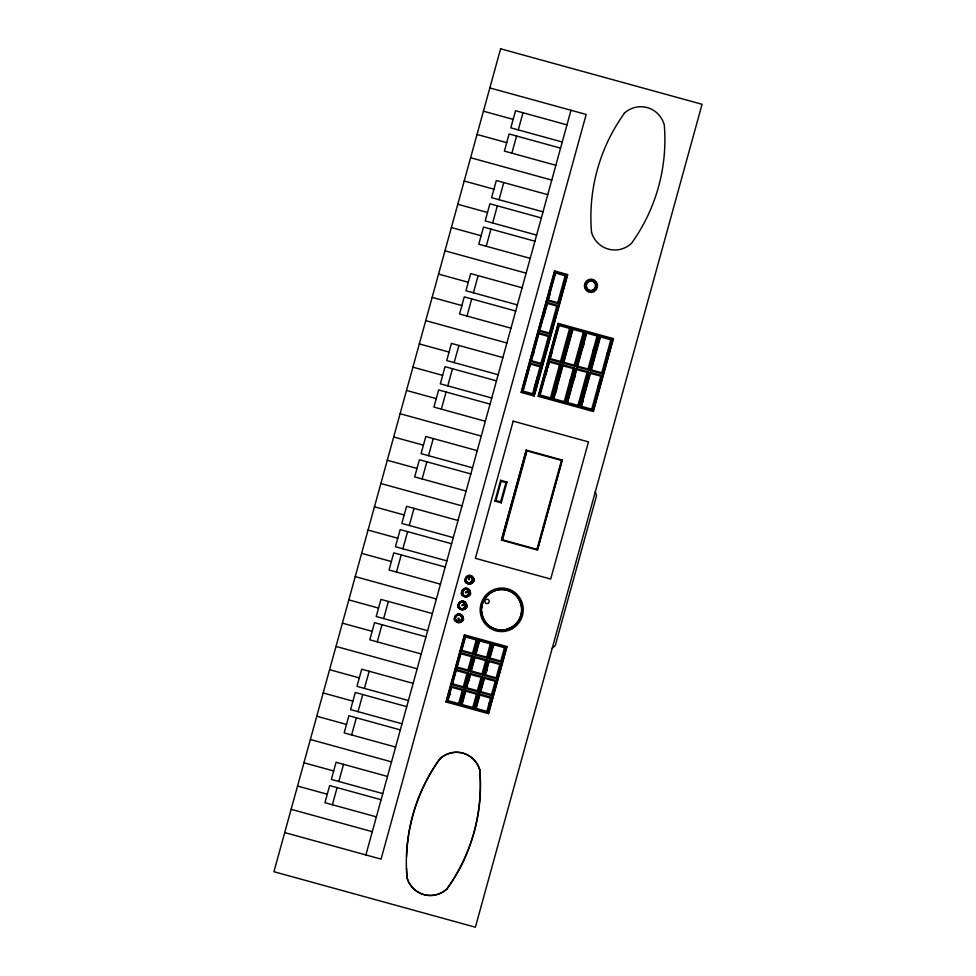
<?xml version="1.0" encoding="UTF-8"?>
<svg xmlns="http://www.w3.org/2000/svg" width="976" height="976" viewBox="0 0 976 976"><rect width="100%" height="100%" fill="white"/><g stroke="black" fill="none" stroke-linecap="round" stroke-linejoin="round"><path stroke-width="1.46" d="M458.915 614.014C442.482 624.42 475.141 624.567 458.915 614.014L458.818 614.856C454.548 614.099 453.681 621.163 457.964 621.627A3.44 3.392 -74.6 0 0 462.148 619.211C464.198 616.381 456.805 614.002 459.781 615.002A3.44 3.392 -74.6 0 1 462.148 619.211L460.452 621.273L457.964 621.627M462.453 601.155C446.02 611.562 478.691 611.72 462.453 601.155L462.368 601.997C458.183 601.423 457.158 608.158 461.502 608.768A3.44 3.392 -74.6 0 0 465.784 605.022A3.44 3.392 -74.6 0 0 460.745 602.473M466.003 588.296C449.558 598.703 482.229 598.861 466.003 588.296L465.906 589.138C461.636 588.394 460.757 595.445 465.04 595.909A3.44 3.392 -74.6 0 0 469.358 592.615A3.44 3.392 -74.6 0 0 465.113 589.272A3.44 3.392 -74.6 0 0 462.99 594.299M469.541 575.45C466.833 575.986 463.173 581.708 468.578 583.05A3.44 3.392 -74.6 0 0 472.774 580.635L472.372 578.012L469.981 576.304L469.102 576.182L469.505 579.561L468.626 579.671L468.443 575.584C486.841 581.525 455.206 589.907 468.443 575.584M464.893 588.443L462.941 590.846L462.258 594.726M459.928 622.468L458.879 618.137L458 618.247L458.403 621.627C462.234 621.797 463.088 615.758 459.354 614.88M462.892 602.021C468.029 602.558 464.356 610.085 463.649 608.316C467.528 606.303 464.064 600.02 460.318 602.351M465.906 596.885C464.832 595.116 469.615 595.482 468.919 592.493C469.468 590.59 466.186 588.723 465.906 589.138C471.957 589.358 468.041 597.873 465.04 595.909M469.981 576.304L470.408 576.426A3.44 3.392 -74.6 0 1 472.774 580.635L469.907 582.94L471.994 581.354L472.36 578.744L471.493 577.194L472.53 576.718M457.732 622.456L457.878 621.602M461.27 609.597L461.075 608.658L462.295 608.865L462.368 609.744M464.82 596.739L464.954 595.885M468.358 583.88L468.492 583.026M332.389 804.749L337.11 787.608M338.794 781.483L343.515 764.33M351.616 734.94L356.338 717.787M358.033 711.663L362.755 694.522M364.438 688.397L369.16 671.256M377.261 641.854L381.982 624.713M383.666 618.577L388.387 601.436M396.488 572.046L401.209 554.893M402.893 548.768L407.614 531.627M409.31 525.503L414.031 508.35M422.132 478.96L426.854 461.819M428.537 455.682L433.259 438.541M441.359 409.139L446.081 391.998M447.764 385.874L452.486 368.733M454.169 362.608L458.903 345.455M466.992 316.065L471.713 298.912M473.409 292.788L478.13 275.647M486.219 246.245L490.952 229.104M492.636 222.979L497.357 205.838M499.041 199.702L503.762 182.561M511.863 153.171L516.585 136.018M518.268 129.893L523.002 112.752M365.878 854.952L570.997 110.276M521.355 392.474L554.807 271.023M522.184 391.779L530.078 363.133L541.57 366.293L533.677 394.938L522.184 391.779L523.087 391.108L530.505 364.17L530.078 363.133M530.541 361.413L538.435 332.767L549.939 335.927L542.046 364.585L530.541 361.413L531.456 360.742L538.874 333.804L538.435 332.767M538.911 331.047L546.804 302.401L558.296 305.573L550.403 334.219L538.911 331.047L539.813 330.376L547.231 303.438L546.804 302.401M547.268 300.681L555.161 272.036L566.666 275.208L558.772 303.853L547.268 300.681L548.183 300.01L555.6 273.085L555.161 272.036M522.441 391.852L530.334 363.194M530.798 361.486L538.691 332.84M539.167 331.12L547.06 302.475M547.524 300.754L555.417 272.109M533.189 355.118L534.36 350.86M543.9 316.248L545.072 311.991M545.852 309.16L547.024 304.902M548.744 298.644L549.915 294.386M494.917 501.091L500.639 480.29L506.983 482.034L501.261 502.847L494.917 501.091L495.832 500.493L500.688 501.835L501.261 502.847M495.918 500.517L501.127 481.278L500.639 480.29M500.603 501.81L505.983 482.62L501.127 481.278M446.215 702.012L464.71 634.9M447.045 701.317L451.193 686.262L463.881 689.751L459.733 704.818L447.045 701.317L447.947 700.646L451.632 687.299L451.193 686.262M451.668 684.542L455.816 669.475L468.492 672.976L464.344 688.031L451.668 684.542L452.571 683.871L456.256 670.524L455.816 669.475M456.28 667.767L460.44 652.7L473.116 656.201L468.968 671.256L456.28 667.767L457.195 667.096L460.867 653.749L460.44 652.7M460.904 650.992L465.052 635.925L477.74 639.414L473.592 654.481L460.904 650.992L461.819 650.321L465.491 636.962L465.052 635.925M447.301 701.39L451.449 686.323M451.925 684.615L456.073 669.548M456.548 667.84L460.696 652.773M461.16 651.053L465.32 635.998M449.228 696.693L450.326 692.692M534.372 388.106L535.543 383.861M536.324 381.018L537.495 376.773M534.031 395.963L567.483 274.512M534.689 394.572L567.739 274.585L554.551 270.95L521.099 392.401L534.287 396.036M538.374 396.354L558.443 323.495M539.191 395.658L548.756 360.949L561.066 364.341L551.513 399.05L539.191 395.658L540.106 394.987L549.195 361.986L548.756 360.949M549.232 359.229L558.797 324.52L571.106 327.912L561.542 362.621L549.232 359.229L550.135 358.558L559.224 325.557L558.797 324.52M539.447 395.731L549.012 361.022M549.488 359.302L559.053 324.581M545.804 374.955L546.999 370.648M547.78 367.781L548.976 363.475M550.708 357.167L551.891 352.873M501.554 540.155L526.357 450.143M502.518 539.826L527.003 450.924M461.16 705.209L465.308 690.142L477.996 693.643L473.848 708.698L461.16 705.209L462.075 704.538L465.747 691.191L465.308 690.142M465.784 688.434L469.932 673.367L482.62 676.856L478.46 691.923L465.784 688.434L466.687 687.763L470.371 674.416L469.932 673.367M470.408 671.659L474.556 656.592L487.231 660.081L483.083 675.148L470.408 671.659L471.31 670.976L474.995 657.629L474.556 656.592M475.019 654.872L479.167 639.817L491.855 643.306L487.707 658.373L475.019 654.872L475.934 654.201L479.606 640.854L479.167 639.817M461.416 705.282L465.564 690.215M466.04 688.507L469.81 674.806M470.664 671.72L474.812 656.665M475.288 654.945L479.436 639.89M468.7 681.126L469.81 677.124M552.941 399.452L562.505 364.731L574.815 368.123L565.25 402.844L552.941 399.452L553.856 398.781L562.945 365.78L562.505 364.731M562.981 363.023L572.534 328.302L584.856 331.694L575.291 366.415L562.981 363.023L563.884 362.352L572.973 329.339L572.534 328.302M553.197 399.526L562.762 364.804M563.237 363.084L572.802 328.375M555.6 393.084L556.796 388.777M475.275 709.101L479.423 694.034L492.111 697.523L487.963 712.59L475.275 709.101L476.19 708.43L479.863 695.071L479.423 694.034M479.899 692.313L484.047 677.259L496.735 680.748L492.587 695.815L479.899 692.313L480.802 691.642L484.486 678.296L484.047 677.259M484.523 675.538L488.671 660.484L501.347 663.973L497.199 679.04L484.523 675.538L485.426 674.867L489.11 661.521L488.671 660.484M489.135 658.763L493.295 643.696L505.971 647.198L501.823 662.253L489.135 658.763L490.05 658.092L493.722 644.746L493.295 643.696M475.532 709.162L479.68 694.107M480.155 692.387L484.303 677.332M484.779 675.612L488.927 660.545M489.403 658.837L493.551 643.77M486.341 672.244L487.439 668.243M569.52 383.031L570.716 378.725M566.69 403.234L576.255 368.525L588.565 371.917L579 406.626L566.69 403.234L567.605 402.563L576.694 369.562L576.255 368.525M576.718 366.805L586.283 332.084L598.605 335.476L589.04 370.197L576.718 366.805L577.633 366.134L586.722 333.133L586.283 332.084M566.946 403.308L576.511 368.586M576.987 366.878L586.552 332.157M574.095 379.652L575.279 375.345M582.94 347.529L584.136 343.223M488.561 706.087L489.659 702.086M488.317 713.615L506.8 646.502M536.946 549.305L561.444 460.404M537.337 550.013L562.139 460.001M592.908 351.811L594.103 347.517M580.439 407.029L590.004 372.307L602.314 375.699L592.749 410.42L580.439 407.029L581.342 406.345L590.443 373.344L590.004 372.307M590.468 370.587L600.033 335.878L612.355 339.27L602.79 373.979L590.468 370.587L591.383 369.916L600.472 336.915L600.033 335.878M580.696 407.09L590.26 372.381M590.736 370.66L600.289 335.951M581.916 404.967L583.099 400.66M597.812 387.728L598.996 383.422M606.657 355.606L607.841 351.299M593.103 411.433L613.172 338.574M470.639 575.596L470.322 576.401L471.664 576.023M467.101 588.455L466.443 589.162M463.551 601.314L463.246 602.119L462.014 601.899M459.696 614.978L460.013 614.172M467.333 583.453L467.687 582.684A3.44 3.392 -74.6 0 1 466.211 580.61L465.772 580.5M463.795 596.312L464.137 595.543A3.44 3.392 -74.6 0 1 463.527 595.018M460.257 609.17L458.33 604.327M456.707 622.029L457.061 621.261L455.499 619.162L454.755 619.406M468.114 588.882L467.248 589.504M464.576 601.741L463.71 602.363M461.038 614.599L460.172 615.222M459.062 603.607L459.952 602.997L459.44 602.412M466.467 582.77L466.979 582.135L466.125 580.598L465.381 580.83M462.917 595.616L463.795 595.445M459.379 608.475L459.55 607.755M455.841 621.334L456.012 620.614M552.221 648.271L555.283 645.526L596.531 495.759L595.311 491.831M468.992 589.565L467.955 590.053M465.442 602.424L464.405 602.912M461.904 615.283L460.867 615.771M465.796 581.867L466.101 581.33M458.72 607.584L459.025 607.048M455.17 620.443L455.475 619.906M505.897 482.595L506.983 482.034M473.201 577.609L472.03 577.914M469.651 590.468L465.357 592.066L465.686 592.896L470.066 591.505M466.113 603.327L461.819 604.925L462.148 605.754L466.528 604.364M462.575 616.173L461.404 616.49M457.817 614.16L455.511 617.393L454.779 617.186M461.697 593.725A4.441 4.392 -74.6 0 1 467.138 588.308A4.441 4.392 -74.6 0 1 469.029 595.75A4.441 4.392 -74.6 0 1 461.697 593.725L462.234 593.359M458.305 606.547L458.696 606.218M473.604 578.646L472.36 578.744M462.99 617.21L461.733 617.32M465.247 579.72L465.662 579.61M461.709 592.578L462.124 592.469M458.171 605.437L458.586 605.327M454.621 618.296L455.048 618.186M473.738 579.756L472.469 579.634M470.2 592.615L468.919 592.493M466.662 605.474L465.381 605.352M463.112 618.333L461.843 618.211M469.456 584.038L468.578 583.05M489.842 87.925L586.186 114.46L381.067 859.124L284.724 832.589M566.983 124.867L515.548 110.703L510.826 127.844L562.261 142.008M483.425 111.191L513.156 119.377M560.566 148.132L509.13 133.968L504.409 151.109L555.844 165.286M477.02 134.468L506.739 142.655M470.603 157.734L551.769 180.096M547.743 194.675L496.32 180.511L491.599 197.652L543.022 211.816M464.198 181.011L493.929 189.198M541.338 217.953L489.903 203.777L485.182 220.93L536.617 235.094M591.383 232.349L591.554 232.398A24.693 24.363 -74.6 0 0 631.448 243.378A175.265 172.984 -74.6 0 0 664.229 124.355L664.058 124.306A24.693 24.363 -74.6 0 0 624.176 113.326L624.347 113.375A175.265 172.984 -74.6 0 0 591.554 232.398M457.793 204.277L487.512 212.463M534.933 241.218L483.498 227.054L478.777 244.195L530.212 258.359M451.376 227.542L481.107 235.741M555.6 273.085L565.324 275.757M444.971 250.82L526.125 273.17M522.111 287.761L470.676 273.597L465.955 290.738L517.39 304.902M548.183 300.01L557.906 302.694M547.231 303.438L556.954 306.122M438.553 274.085L468.285 282.284M515.694 311.027L464.271 296.863L459.55 314.004L510.973 328.18M559.224 325.557L569.764 328.461M572.973 329.339L583.514 332.243M586.722 333.133L597.263 336.037M600.472 336.915L611.013 339.819M432.148 297.363L461.88 305.549M539.813 330.376L549.537 333.06M538.874 333.804L548.597 336.488M425.743 320.628L506.898 342.991M550.135 358.558L560.675 361.462M563.884 362.352L574.425 365.244M577.633 366.134L588.174 369.038M591.383 369.916L601.924 372.82M549.195 361.986L559.736 364.89M562.945 365.78L573.473 368.672M576.694 369.562L587.223 372.466M590.443 373.344L600.972 376.248M531.456 360.742L541.18 363.414M530.505 364.17L540.228 366.842M502.884 357.57L451.449 343.406L446.727 360.547L498.163 374.723M419.326 343.906L449.058 352.092M496.467 380.847L445.044 366.683L440.31 383.824L491.745 397.988M540.106 394.987L550.635 397.891M553.856 398.781L564.384 401.685M567.605 402.563L578.134 405.467M581.342 406.345L591.883 409.249M523.087 391.108L532.811 393.779M412.921 367.171L442.64 375.357M490.062 404.113L438.627 389.949L433.905 407.09L485.34 421.254M406.504 390.449L436.235 398.635M400.099 413.714L481.253 436.065M561.871 460.526L526.576 450.802L502.079 539.704L537.386 549.427M477.24 450.656L425.804 436.492L421.083 453.633L472.518 467.797M393.694 436.992L423.413 445.178M470.835 473.933L419.399 459.757L414.678 476.91L466.113 491.074M387.277 460.257L417.008 468.443M380.872 483.523L462.026 505.885M458.012 520.464L406.577 506.3L401.856 523.441L453.291 537.617M374.455 506.8L404.186 514.986M451.595 543.742L400.172 529.578L395.451 546.719L446.874 560.883M368.05 530.066L397.781 538.252M445.19 567.007L393.755 552.843L389.034 569.984L440.469 584.16M467.394 576.633L468.565 576.389A3.44 3.392 -74.6 0 0 466.577 578.012L466.138 577.89M466.687 577.182L467.748 576.731L467.406 576.011M465.406 578.609L466.138 578.817M472.335 580.525L473.592 580.866M471.994 581.354L473.153 581.903M471.445 582.062L472.469 582.782M470.737 582.599L471.579 583.465M466.638 582.038L467.333 582.587M361.645 553.343L391.364 561.529M469.371 583.148L470.554 583.892M463.856 589.492L463.868 588.87M462.6 590.748L462.295 590.431M461.868 591.468L462.6 591.676M468.797 593.384L470.042 593.725M468.443 594.201L469.615 594.762M467.907 594.921L468.931 595.641M467.187 595.458L468.041 596.324M466.369 595.799L467.016 596.751M461.136 602.009L461.355 601.301M465.259 606.242L466.504 606.584M355.227 576.609L436.394 598.971M464.905 607.06L466.064 607.621M464.356 607.78L465.381 608.499M463.649 608.316L464.503 609.183M460.257 608.304L460.684 608.426A3.44 3.392 -74.6 0 1 459.452 607.157M462.295 608.865L463.466 609.61M456.768 615.209L456.792 614.587M455.511 616.466L455.219 616.149M461.709 619.101L462.966 619.443M461.367 619.919L462.526 620.468M460.818 620.638L461.843 621.358M432.368 613.55L380.945 599.386L376.211 616.527L427.647 630.691M460.111 621.175L460.953 622.041M456.707 621.163L457.146 621.285A3.44 3.392 -74.6 0 1 455.585 619.187M458.403 621.627L458.83 622.603M348.822 599.886L378.542 608.072M465.491 636.962L476.398 639.975M479.606 640.854L490.513 643.855M493.722 644.746L504.629 647.747M425.963 636.828L374.528 622.651L369.806 639.805L421.242 653.969M461.819 650.321L472.726 653.322M475.934 654.201L486.841 657.202M490.05 658.092L500.956 661.094M460.867 653.749L471.774 656.75M474.995 657.629L485.889 660.642M489.11 661.521L500.005 664.522M342.405 623.152L372.137 631.338M457.195 667.096L468.102 670.097M471.31 670.976L482.217 673.989M485.426 674.867L496.333 677.869M456.256 670.524L467.15 673.525M470.371 674.416L481.278 677.417M484.486 678.296L495.393 681.297M336 646.429L417.155 668.78M452.571 683.871L463.478 686.872M466.687 687.763L477.593 690.764M480.802 691.642L491.709 694.656M451.632 687.299L462.539 690.3M465.747 691.191L476.654 694.192M479.863 695.071L490.769 698.084M413.141 683.371L361.706 669.194L356.984 686.348L408.419 700.512M447.947 700.646L458.854 703.647M462.075 704.538L472.97 707.539M476.19 708.43L487.097 711.431M329.595 669.695L359.314 677.881M406.736 706.636L355.301 692.472L350.579 709.613L402.014 723.777M323.178 692.96L352.909 701.158M400.319 729.902L348.896 715.737L344.162 732.891L395.597 747.055M316.773 716.238L346.492 724.424M439.773 758.852L439.944 758.901A24.693 24.363 -74.6 0 1 479.826 769.881A175.265 172.984 -74.6 0 1 447.045 888.904L446.874 888.855A24.693 24.363 -74.6 0 1 406.992 877.875A175.265 172.984 -74.6 0 1 439.773 758.852A24.693 24.363 -74.6 0 1 479.655 769.832L479.826 769.881M310.356 739.503L391.522 761.866M387.496 776.445L336.073 762.28L331.352 779.421L382.775 793.598M303.951 762.781L333.682 770.967M381.091 799.722L329.656 785.558L324.935 802.699L376.37 816.863M297.546 786.046L327.265 794.232M291.129 809.324L372.295 831.674M406.992 877.875L407.163 877.924A24.693 24.363 -74.6 0 0 447.045 888.904M465.845 577.572L467.028 577.28L466.528 576.694M458.757 603.29L459.403 603.705M460.33 601.728L460.66 602.448M479.655 769.832A175.265 172.984 -74.6 0 1 446.874 888.855M407.163 877.924A175.265 172.984 -74.6 0 1 406.577 868.14M406.589 856.94A175.265 172.984 -74.6 0 1 439.944 758.901M493.026 591.59A20.313 20.045 -74.6 0 1 520.781 603.363A20.313 20.045 -74.6 0 1 505.422 629.727A20.313 20.045 -74.6 0 1 481.68 611.061M481.705 608.414A20.313 20.045 -74.6 0 1 482.388 604.486M482.778 603.229A20.313 20.045 -74.6 0 1 491.867 592.212M587.613 282.113A5.331 5.27 -74.6 0 1 595.897 283.247A5.331 5.27 -74.6 0 1 592.615 291.055A5.331 5.27 -74.6 0 1 586.039 285.883M586.234 284.492A5.331 5.27 -74.6 0 1 586.771 283.211M587.918 282.418A4.904 4.843 -74.6 0 1 595.531 283.455A4.904 4.843 -74.6 0 1 592.517 290.641A4.904 4.843 -74.6 0 1 586.454 285.883M586.637 284.614A4.904 4.843 -74.6 0 1 587.137 283.43M459.123 606.328A3.44 3.392 -74.6 0 1 459.135 604.559M459.489 603.729A3.44 3.392 -74.6 0 1 460.038 603.009M455.597 617.405A3.44 3.392 -74.6 0 1 459.781 615.002M500.615 48.8L273.939 871.714L475.385 927.2L702.061 104.286L500.615 48.8M513.181 421.156L475.397 558.309L550.684 579.049L588.467 441.896L513.181 421.156M464.442 634.839L445.959 701.939L488.573 713.676L507.056 646.576L464.442 634.839M540.057 366.805L532.64 393.731L533.421 394.877L541.314 366.22L540.057 366.805M548.427 336.439L541.009 363.377L541.79 364.512L549.671 335.866L548.427 336.439M556.784 306.074L549.366 333.011L550.147 334.146L558.04 305.5L556.784 306.074M565.153 275.708L557.735 302.645L558.516 303.78L566.409 275.134L565.153 275.708M558.187 323.422L538.118 396.293L593.359 411.506L613.428 338.648L558.187 323.422M526.174 450.095L501.383 540.106L537.52 550.061L562.31 460.05L526.174 450.095M462.368 690.252L458.683 703.598L459.464 704.745L463.612 689.678L462.368 690.252M466.979 673.477L463.307 686.823L464.088 687.97L468.236 672.903L466.979 673.477M471.603 656.702L467.931 670.048L468.712 671.183L472.86 656.128L471.603 656.702M476.227 639.927L472.555 653.273L473.336 654.408L477.484 639.341L476.227 639.927M559.553 364.841L550.464 397.842L551.245 398.989L560.81 364.268L559.553 364.841M569.594 328.412L560.505 361.413L561.285 362.547L570.85 327.838L569.594 328.412M476.483 694.143L472.799 707.49L473.58 708.625L477.74 693.57L476.483 694.143M481.095 677.368L477.423 690.715L478.203 691.85L482.351 676.795L481.095 677.368M485.719 660.593L482.046 673.94L482.827 675.075L486.975 660.008L485.719 660.593M490.342 643.806L486.67 657.165L487.451 658.3L491.599 643.233L490.342 643.806M573.302 368.635L564.213 401.636L564.994 402.771L574.559 368.05L573.302 368.635M583.343 332.194L574.254 365.207L575.035 366.342L584.6 331.62L583.343 332.194M490.599 698.035L486.914 711.382L487.707 712.517L491.855 697.45L490.599 698.035M495.222 681.26L491.538 694.607L492.319 695.742L496.467 680.675L495.222 681.26M499.834 664.473L496.162 677.832L496.943 678.967L501.091 663.9L499.834 664.473M504.458 647.698L500.786 661.045L501.566 662.192L505.714 647.125L504.458 647.698M587.052 372.417L577.963 405.418L578.744 406.553L588.308 371.844L587.052 372.417M597.092 335.988L588.003 368.989L588.784 370.124L598.337 335.415L597.092 335.988M600.801 376.199L591.712 409.2L592.493 410.347L602.058 375.626L600.801 376.199M610.842 339.77L601.741 372.771L602.534 373.918L612.086 339.197L610.842 339.77M511.387 627.373L506.532 629.386A20.313 20.045 -74.6 0 1 481.827 606.169A20.313 20.045 -74.6 0 1 513.217 593.188A20.313 20.045 -74.6 0 1 511.387 627.373M512.278 628.715A21.789 21.509 -74.6 0 0 512.668 590.992A21.789 21.509 -74.6 0 0 480.18 609.732A21.789 21.509 -74.6 0 0 512.278 628.715M488.451 603.022A2.184 2.159 -74.6 0 0 487.707 599.313A2.184 2.159 -74.6 0 0 484.901 601.838A2.184 2.159 -74.6 0 0 488.451 603.022M594.201 291.58A6.673 6.576 -74.6 0 0 594.311 280.039A6.673 6.576 -74.6 0 0 584.38 285.773A6.673 6.576 -74.6 0 0 594.201 291.58M592.993 289.957A4.904 4.843 -74.6 0 0 593.079 281.466A4.904 4.843 -74.6 0 0 585.771 285.687A4.904 4.843 -74.6 0 0 592.993 289.957M472.567 582.892A4.441 4.392 -74.6 0 0 470.676 575.45A4.441 4.392 -74.6 0 0 465.247 580.866A4.441 4.392 -74.6 0 0 472.567 582.892M465.491 608.609A4.441 4.392 -74.6 0 0 463.6 601.167A4.441 4.392 -74.6 0 0 458.159 606.584A4.441 4.392 -74.6 0 0 465.491 608.609M461.941 621.468A4.441 4.392 -74.6 0 0 460.05 614.026A4.441 4.392 -74.6 0 0 454.621 619.443A4.441 4.392 -74.6 0 0 461.941 621.468"/></g></svg>
